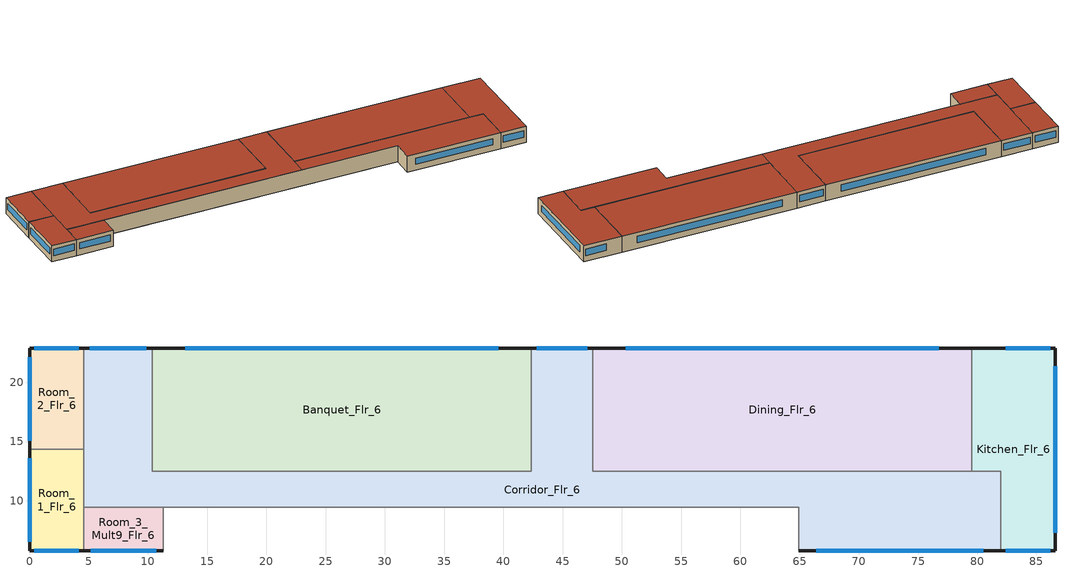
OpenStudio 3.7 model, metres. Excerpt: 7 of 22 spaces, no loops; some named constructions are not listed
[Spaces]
Room_2_Flr_6
 floor adiabatic (Floor Adiabatic construction): 4.57,22.86 4.57,14.33 0,14.33 0,22.86 z16.15
 wall outside: 4.57,22.86 0,22.86 0,14.33 z16.15:19.2
 wall to Room_1_Flr_6: 0,14.33 4.57,14.33 z16.15:19.2
 wall to Corridor_Flr_6: 4.57,14.33 4.57,22.86 z16.15:19.2
 window: 0,22.11 0,15.07 / 4.17,22.86 0.4,22.86 z17.26:18.48
 roof outside: 4.57,14.33 4.57,22.86 0,22.86 0,14.33 z19.2
Banquet_Flr_6
 floor adiabatic (Floor Adiabatic construction): 42.37,22.86 42.37,12.5 10.36,12.5 10.36,22.86 z16.15
 wall outside: 42.37,22.86 10.36,22.86 z16.15:19.2
 wall to Corridor_Flr_6: 10.36,22.86 10.36,12.5 42.37,12.5 42.37,22.86 z16.15:19.2
 window: 39.57,22.86 13.16,22.86 z17.26:18.48
 roof outside: 42.37,12.5 42.37,22.86 10.36,22.86 10.36,12.5 z19.2
Corridor_Flr_6
 floor adiabatic (Floor Adiabatic construction): 47.55,22.86 47.55,12.5 81.99,12.5 81.99,5.79 64.92,5.79 64.92,9.45 4.57,9.45 4.57,22.86 10.36,22.86 10.36,12.5 42.37,12.5 42.37,22.86 z16.15
 wall outside: 64.92,5.79 81.99,5.79 / 47.55,22.86 42.37,22.86 / 10.36,22.86 4.57,22.86 z16.15:19.2
 wall to Room_1_Flr_6: 4.57,14.33 4.57,9.45 z16.15:19.2
 wall to Kitchen_Flr_6: 81.99,5.79 81.99,12.5 79.55,12.5 z16.15:19.2
 wall to Dining_Flr_6: 79.55,12.5 47.55,12.5 47.55,22.86 z16.15:19.2
 wall to Room_3_Mult9_Flr_6: 4.57,9.45 11.28,9.45 z16.15:19.2
 wall adiabatic (Wall Adiabatic construction): 64.92,9.45 64.92,5.79 z16.15:19.2
 wall adiabatic: 11.28,9.45 64.92,9.45 z16.15:19.2
 window: 66.42,5.79 80.5,5.79 / 47.09,22.86 42.82,22.86 / 9.86,22.86 5.08,22.86 z17.26:18.48
 roof outside: 81.99,5.79 81.99,12.5 47.55,12.5 47.55,9.45 64.92,9.45 64.92,5.79 z19.2; 47.55,9.45 47.55,22.86 42.37,22.86 42.37,12.5 10.36,12.5 10.36,22.86 4.57,22.86 4.57,9.45 z19.2
Room_3_Mult9_Flr_6
 floor adiabatic (Floor Adiabatic construction): 11.28,9.45 11.28,5.79 4.57,5.79 4.57,9.45 z16.15
 wall outside: 4.57,5.79 11.28,5.79 z16.15:19.2
 wall to Room_1_Flr_6: 4.57,9.45 4.57,5.79 z16.15:19.2
 wall adiabatic (Wall Adiabatic construction): 11.28,5.79 11.28,9.45 z16.15:19.2
 window: 5.16,5.79 10.69,5.79 z17.26:18.48
 roof outside: 11.28,5.79 11.28,9.45 4.57,9.45 4.57,5.79 z19.2
Dining_Flr_6
 floor adiabatic (Floor Adiabatic construction): 79.55,22.86 79.55,12.5 47.55,12.5 47.55,22.86 z16.15
 wall outside: 79.55,22.86 47.55,22.86 z16.15:19.2
 wall to Kitchen_Flr_6: 79.55,12.5 79.55,22.86 z16.15:19.2
 window: 76.75,22.86 50.35,22.86 z17.26:18.48
 roof outside: 79.55,12.5 79.55,22.86 47.55,22.86 47.55,12.5 z19.2
Room_1_Flr_6
 floor adiabatic (Floor Adiabatic construction): 4.57,14.33 4.57,5.79 0,5.79 0,14.33 z16.15
 wall outside: 0,14.33 0,5.79 4.57,5.79 z16.15:19.2
 window: 0,13.58 0,6.54 / 0.4,5.79 4.17,5.79 z17.26:18.48
 roof outside: 4.57,5.79 4.57,14.33 0,14.33 0,5.79 z19.2
Kitchen_Flr_6
 floor adiabatic (Floor Adiabatic construction): 86.56,22.86 86.56,5.79 81.99,5.79 81.99,12.5 79.55,12.5 79.55,22.86 z16.15
 wall outside: 81.99,5.79 86.56,5.79 86.56,22.86 79.55,22.86 z16.15:19.2
 window: 86.56,7.29 86.56,21.37 / 82.39,5.79 86.16,5.79 / 86.16,22.86 82.39,22.86 z17.26:18.48
 roof outside: 86.56,5.79 86.56,22.86 79.55,22.86 79.55,12.5 81.99,12.5 81.99,5.79 z19.2
[Schedule:Ruleset]
Name | Default Day Schedule | Summer Design Day Schedule | Winter Design Day Schedule
HotelLarge BLDG_LIGHT_OFFICE_BSMT_SCH_2013 | HotelLarge BLDG_LIGHT_OFFICE_BSMT_SCH_2013 Default | HotelLarge BLDG_LIGHT_OFFICE_BSMT_SCH_2013 Summer Design Day | HotelLarge BLDG_LIGHT_OFFICE_BSMT_SCH_2013 Winter Design Day
HotelLarge BASEMENT_EQUIP_SCH_2013 | HotelLarge BASEMENT_EQUIP_SCH_2013 Default | HotelLarge BASEMENT_EQUIP_SCH_2013 Summer Design Day | HotelLarge BASEMENT_EQUIP_SCH_2013 Winter Design Day
HotelLarge BLDG_LIGHT_MECHANIC_SCH_2013 | HotelLarge BLDG_LIGHT_MECHANIC_SCH_2013 Default | HotelLarge BLDG_LIGHT_MECHANIC_SCH_2013 Summer Design Day | HotelLarge BLDG_LIGHT_MECHANIC_SCH_2013 Winter Design Day
HotelLarge BLDG_LIGHT_STORAGE_SCH_2013 | HotelLarge BLDG_LIGHT_STORAGE_SCH_2013 Default | HotelLarge BLDG_LIGHT_STORAGE_SCH_2013 Summer Design Day | HotelLarge BLDG_LIGHT_STORAGE_SCH_2013 Winter Design Day
[Schedule:Day]
HotelLarge BLDG_LIGHT_OFFICE_BSMT_SCH_2013 Default: 2, 0, 0.268256, 6, 0, 0.178838, 7, 0, 0.268256, 9, 0, 0.357675, 13, 0, 0.268256, 18, 0, 0.178838, 19, 0, 0.447094, 20, 0, 0.625931, 21, 0, 0.71535, 22, 0, 0.536512, 23, 0, 0.447094, 24, 0, 0.268256
HotelLarge BLDG_LIGHT_OFFICE_BSMT_SCH_2013 Sat Day: 2, 0, 0.178838, 6, 0, 0.0894188, 8, 0, 0.268256, 10, 0, 0.357675, 11, 0, 0.268256, 18, 0, 0.223547, 19, 0, 0.536512, 22, 0, 0.625931, 23, 0, 0.536512, 24, 0, 0.268256
HotelLarge BLDG_LIGHT_OFFICE_BSMT_SCH_2013 Summer Design Day; HotelLarge BASEMENT_EQUIP_SCH_2013 Summer Design Day; HotelLarge BLDG_LIGHT_MECHANIC_SCH_2013 Summer Design Day; HotelLarge BLDG_LIGHT_STORAGE_SCH_2013 Summer Design Day: 24, 0, 1
HotelLarge BLDG_LIGHT_OFFICE_BSMT_SCH_2013 Wkdy Day: 1, 0, 0.178838, 2, 0, 0.134128, 5, 0, 0.0894188, 6, 0, 0.178838, 7, 0, 0.357675, 8, 0, 0.447094, 10, 0, 0.357675, 18, 0, 0.223547, 19, 0, 0.536512, 20, 0, 0.71535, 21, 0, 0.804769, 22, 0, 0.71535, 23, 0, 0.536512, 24, 0, 0.268256
HotelLarge BLDG_LIGHT_OFFICE_BSMT_SCH_2013 Winter Design Day; HotelLarge BASEMENT_EQUIP_SCH_2013 Winter Design Day; Always Off Default; Always Off Winter Design Day; Always Off Summer Design Day; HotelLarge BLDG_LIGHT_MECHANIC_SCH_2013 Winter Design Day; HotelLarge BLDG_LIGHT_STORAGE_SCH_2013 Winter Design Day: 24, 0, 0
HotelLarge BASEMENT_EQUIP_SCH_2013 Default: 2, 0, 0.380966, 6, 0, 0.285724, 7, 0, 0.380966, 9, 0, 0.476207, 13, 0, 0.380966, 18, 0, 0.285724, 19, 0, 0.571449, 20, 0, 0.761931, 21, 0, 0.857173, 22, 0, 0.66669, 23, 0, 0.571449, 24, 0, 0.380966
HotelLarge BASEMENT_EQUIP_SCH_2013 Sat Day: 2, 0, 0.285724, 6, 0, 0.190483, 8, 0, 0.380966, 10, 0, 0.476207, 11, 0, 0.380966, 18, 0, 0.333345, 19, 0, 0.66669, 22, 0, 0.761931, 23, 0, 0.66669, 24, 0, 0.380966
HotelLarge BASEMENT_EQUIP_SCH_2013 Wkdy Day: 1, 0, 0.285724, 2, 0, 0.238104, 5, 0, 0.190483, 6, 0, 0.285724, 7, 0, 0.476207, 8, 0, 0.571449, 10, 0, 0.476207, 18, 0, 0.333345, 19, 0, 0.66669, 20, 0, 0.857173, 21, 0, 0.904794, 22, 0, 0.857173, 23, 0, 0.66669, 24, 0, 0.380966
HotelLarge BLDG_LIGHT_MECHANIC_SCH_2013 Default: 2, 0, 0.3, 6, 0, 0.2, 7, 0, 0.3, 9, 0, 0.4, 13, 0, 0.3, 18, 0, 0.2, 19, 0, 0.5, 20, 0, 0.7, 21, 0, 0.8, 22, 0, 0.6, 23, 0, 0.5, 24, 0, 0.3
HotelLarge BLDG_LIGHT_MECHANIC_SCH_2013 Sat Day: 2, 0, 0.2, 6, 0, 0.1, 8, 0, 0.3, 10, 0, 0.4, 11, 0, 0.3, 18, 0, 0.25, 19, 0, 0.6, 22, 0, 0.7, 23, 0, 0.6, 24, 0, 0.3
HotelLarge BLDG_LIGHT_MECHANIC_SCH_2013 Wkdy Day: 1, 0, 0.2, 2, 0, 0.15, 5, 0, 0.1, 6, 0, 0.2, 7, 0, 0.4, 8, 0, 0.5, 10, 0, 0.4, 18, 0, 0.25, 19, 0, 0.6, 20, 0, 0.8, 21, 0, 0.9, 22, 0, 0.8, 23, 0, 0.6, 24, 0, 0.3
HotelLarge BLDG_LIGHT_STORAGE_SCH_2013 Default: 2, 0, 0.133494, 6, 0, 0.088996, 7, 0, 0.133494, 9, 0, 0.177992, 10, 0, 0.17565, 13, 0, 0.133494, 18, 0, 0.088996, 19, 0, 0.22249, 20, 0, 0.311486, 21, 0, 0.355984, 22, 0, 0.266988, 23, 0, 0.22249, 24, 0, 0.133494
HotelLarge BLDG_LIGHT_STORAGE_SCH_2013 Sat Day: 2, 0, 0.088996, 6, 0, 0.044498, 8, 0, 0.133494, 10, 0, 0.177992, 11, 0, 0.133494, 18, 0, 0.111245, 19, 0, 0.266988, 22, 0, 0.311486, 23, 0, 0.266988, 24, 0, 0.133494
HotelLarge BLDG_LIGHT_STORAGE_SCH_2013 Wkdy Day: 1, 0, 0.088996, 2, 0, 0.066747, 5, 0, 0.044498, 6, 0, 0.088996, 7, 0, 0.177992, 8, 0, 0.22249, 10, 0, 0.177992, 18, 0, 0.111245, 19, 0, 0.266988, 20, 0, 0.355984, 21, 0, 0.400482, 22, 0, 0.355984, 23, 0, 0.266988, 24, 0, 0.133494
[Schedule:Rule] Date Specification Type=DateRange; Start Month=1; Start Day=1; End Month=12; End Day=31
Name | Schedule Ruleset | Rule Order | Day Schedule | Apply Saturday | Apply Monday | Apply Tuesday | Apply Wednesday | Apply Thursday | Apply Friday
Schedule Rule 7 | HotelLarge BLDG_LIGHT_OFFICE_BSMT_SCH_2013 | 1 | HotelLarge BLDG_LIGHT_OFFICE_BSMT_SCH_2013 Sat Day | Yes
Schedule Rule 8 | HotelLarge BLDG_LIGHT_OFFICE_BSMT_SCH_2013 | 0 | HotelLarge BLDG_LIGHT_OFFICE_BSMT_SCH_2013 Wkdy Day |  | Yes | Yes | Yes | Yes | Yes
Schedule Rule 9 | HotelLarge BASEMENT_EQUIP_SCH_2013 | 1 | HotelLarge BASEMENT_EQUIP_SCH_2013 Sat Day | Yes
Schedule Rule 10 | HotelLarge BASEMENT_EQUIP_SCH_2013 | 0 | HotelLarge BASEMENT_EQUIP_SCH_2013 Wkdy Day |  | Yes | Yes | Yes | Yes | Yes
Schedule Rule 19 | HotelLarge BLDG_LIGHT_MECHANIC_SCH_2013 | 1 | HotelLarge BLDG_LIGHT_MECHANIC_SCH_2013 Sat Day | Yes
Schedule Rule 20 | HotelLarge BLDG_LIGHT_MECHANIC_SCH_2013 | 0 | HotelLarge BLDG_LIGHT_MECHANIC_SCH_2013 Wkdy Day |  | Yes | Yes | Yes | Yes | Yes
Schedule Rule 21 | HotelLarge BLDG_LIGHT_STORAGE_SCH_2013 | 1 | HotelLarge BLDG_LIGHT_STORAGE_SCH_2013 Sat Day | Yes
Schedule Rule 22 | HotelLarge BLDG_LIGHT_STORAGE_SCH_2013 | 0 | HotelLarge BLDG_LIGHT_STORAGE_SCH_2013 Wkdy Day |  | Yes | Yes | Yes | Yes | Yes
